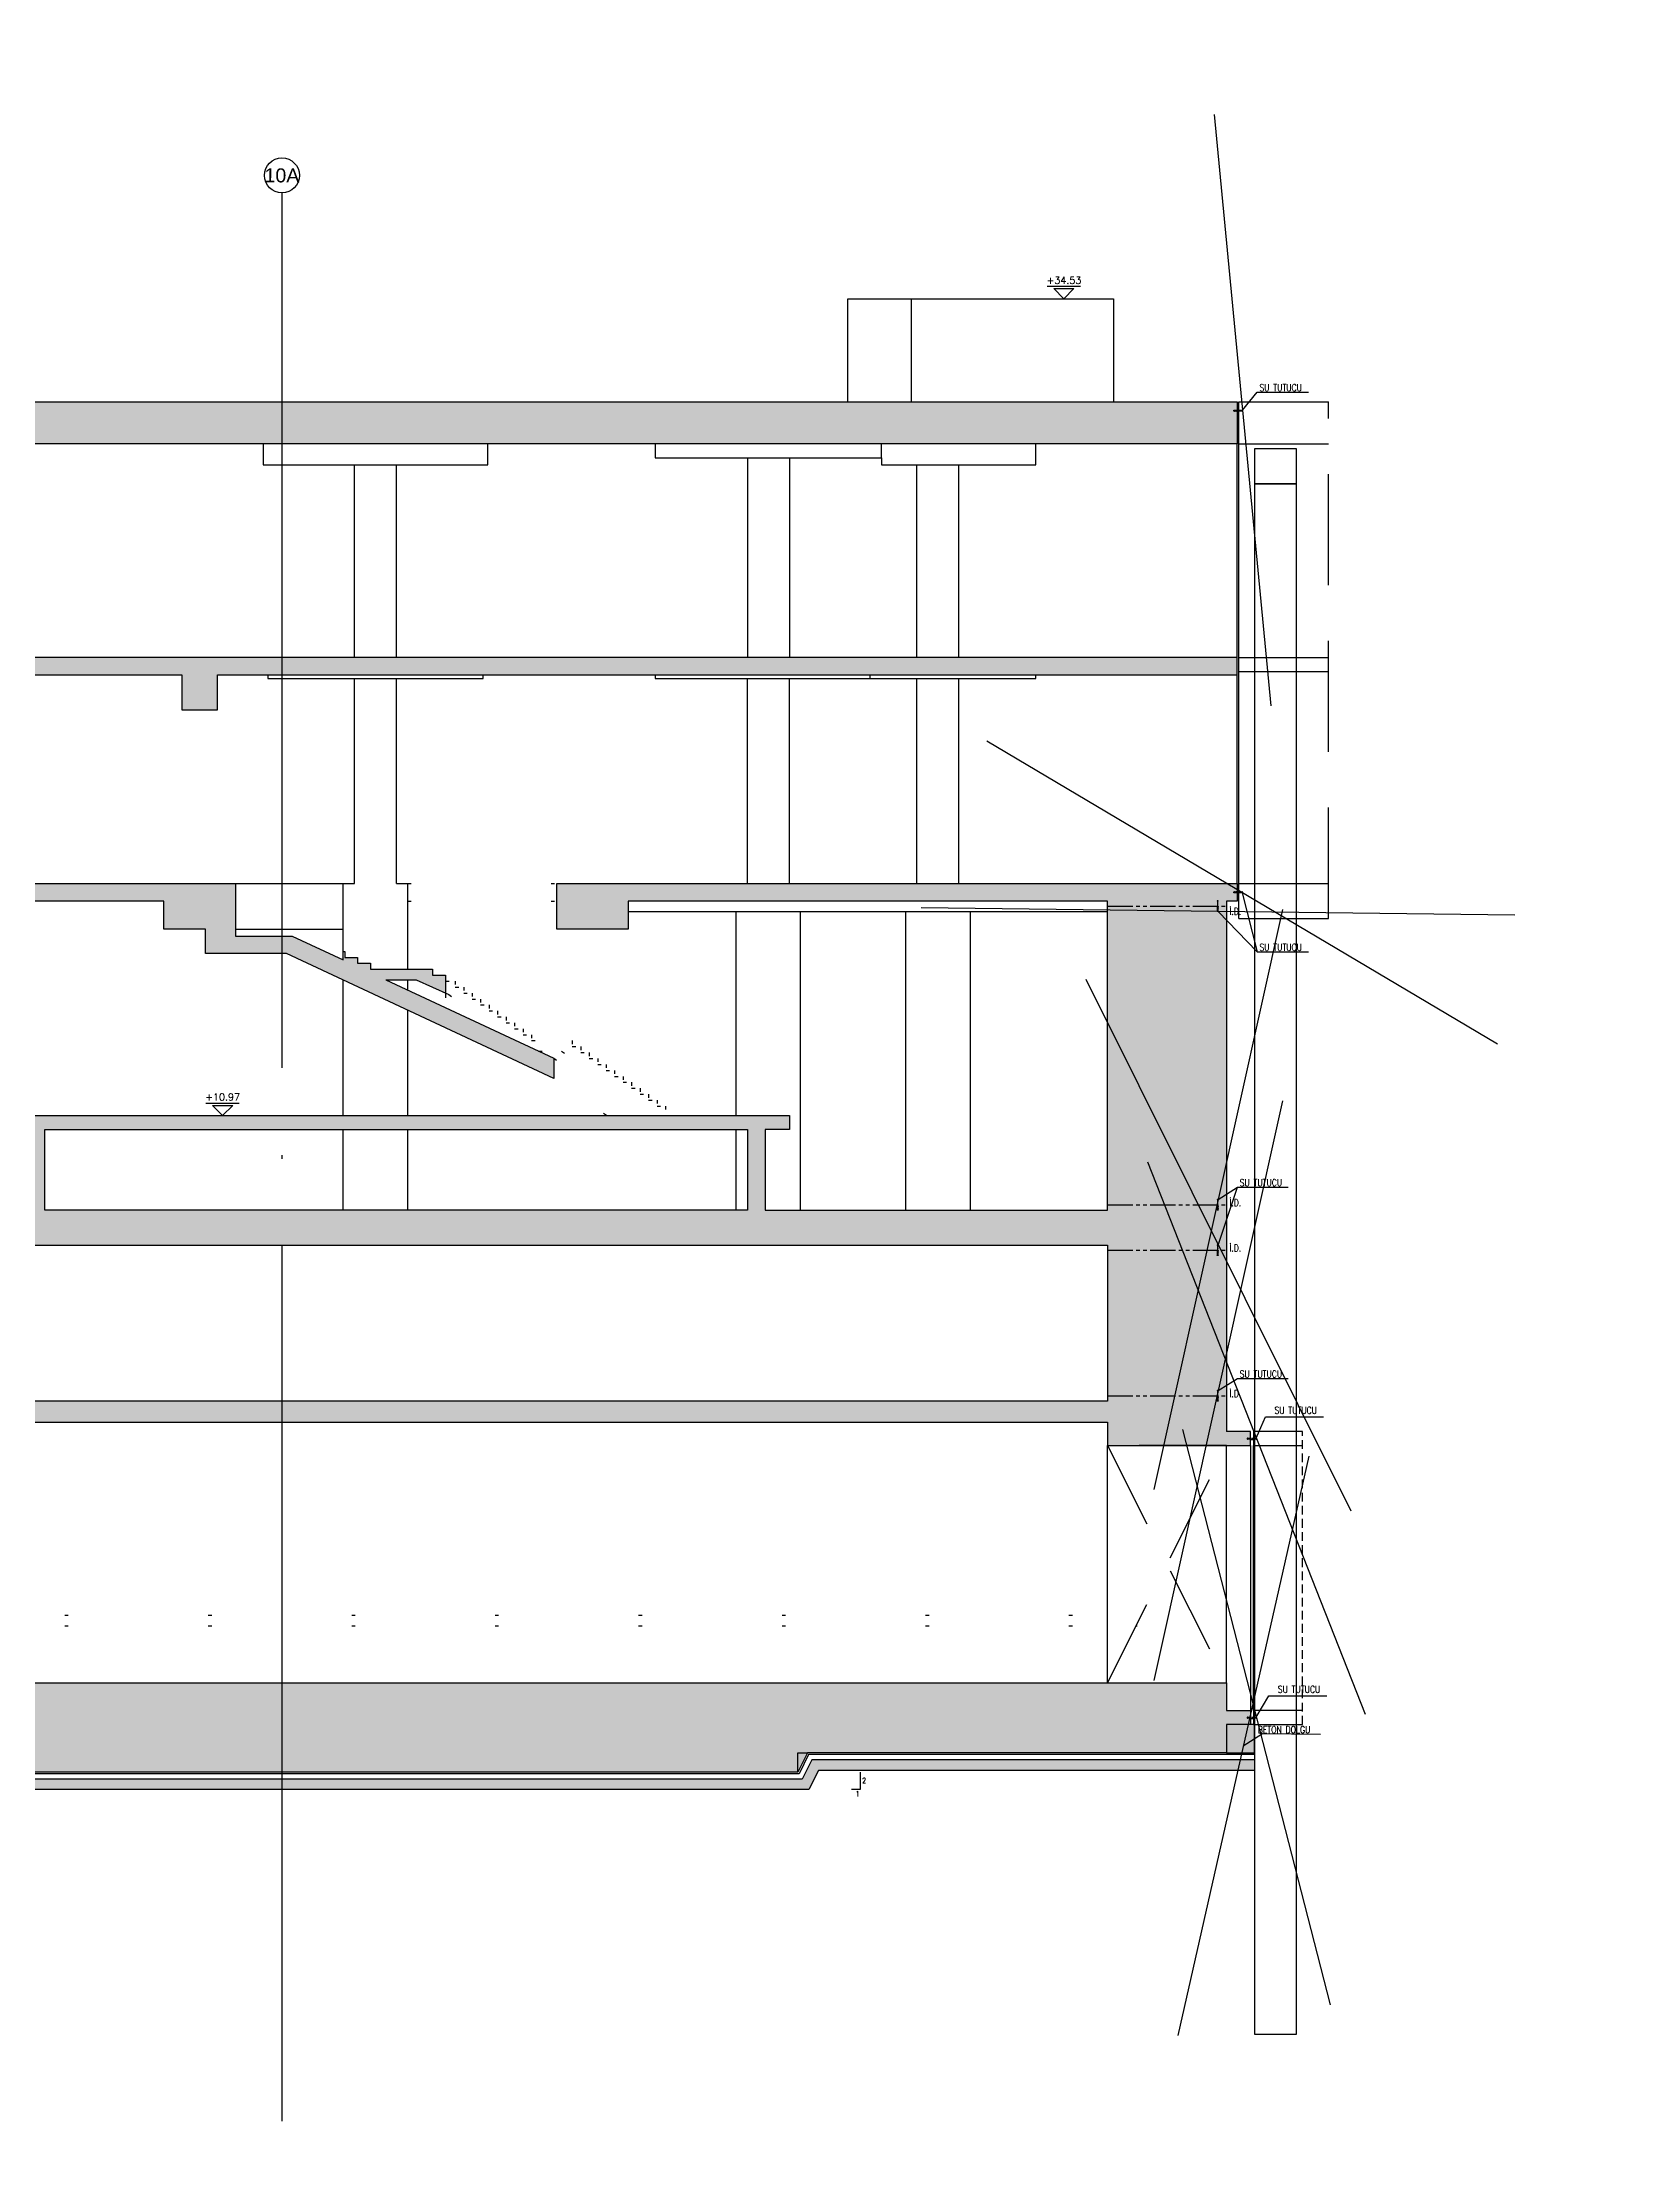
# Model space of a CAD drawing. Header units: millimetres. Extents: x 400408 to 401352, y 4543980 to 4544157.
# Drawn here: x 400890.2 to 400935.7, y 4544011.4 to 4544071.5 of the extents above; entities that cross this region are included whole.
import ezdxf
from ezdxf.enums import TextEntityAlignment as Align

# ---------------------------------------------------------------- set-up
doc = ezdxf.new("R2010")
doc.units = ezdxf.units.MM
for name, pattern in [('ACAD_ISO05W100', [33, 24, -3, 0, -3, 0, -3]), ('AKS', [3, 2.5, -0.25, 0, -0.25]), ('CIZGI', [0.4, 0.25, -0.15]), ('CONTINU', [0]), ('Dot', [4, 0, -4]), ('HIDDEN', [0.375, 0.25, -0.125]), ('HIDDEN2', [4.7625, 3.175, -1.5875]), ('UUC-ST-KAL-I05-101-U-000$0$ACAD_ISO05W100', [33, 24, -3, 0, -3, 0, -3])]:
    doc.linetypes.add(name, pattern=pattern)
for name, color, linetype in [('aks prota', 2, 'AKS'), ('caks prota', 4, 'Continuous'), ('görünüş prota', 4, 'Continuous'), ('inşaat derzi prota', 11, 'Continuous'), ('kesik prota', 2, 'CIZGI'), ('kesit prota', 1, 'Continuous'), ('kesit tarama prota', 252, 'Continuous'), ('kolon tarama prota', 252, 'Continuous'), ('kot prota', 4, 'Continuous'), ('not yazısı prota', 6, 'Continuous'), ('not çizgisi prota', 4, 'Continuous'), ('PRT-CST-rc_level', 6, 'Continuous'), ('PRT-CST-rc_levermark', 4, 'Continuous'), ('st_s_not yazısı', 6, 'Continuous'), ('st_s_su tutucu', 2, 'Continuous'), ('st_s_ölçü', 4, 'Continuous'), ('t35 prota', 3, 'Continuous'), ('taks prota', 7, 'Continuous'), ('UUC-ST-KAL-I05-101-U-000$0$st_s_su tutucu', 2, 'Continuous')]:
    doc.layers.add(name, color=color, linetype=linetype)
doc.layers.add('PRT-KD-kazik', color=172, linetype='Continuous', lineweight=25)
doc.styles.add('NOT', font='romanstw.shx')
doc.styles.add('OLCU', font='romanstw.shx')
doc.styles.add('TAKS', font='Arial Unicode.ttf')
doc.styles.add('TSIMPLEX', font='romanstw.shx')
doc.dimstyles.new('1-50', dxfattribs={"dimtxt": 10, "dimasz": 4, "dimexe": 4, "dimexo": 8, "dimgap": 4, "dimtad": 1, "dimdec": 1, "dimrnd": 0.05, "dimzin": 9, "dimdsep": 46, "dimtxsty": 'OLCU', "dimblk1": 'OBLIQUE', "dimblk2": 'OBLIQUE', "dimsah": 1, "dimcen": 2, "dimdle": 4, "dimclrd": 4, "dimclre": 4, "dimclrt": 3, "dimadec": 1, "dimazin": 0, "dimtfac": 1, "dimtdec": 1, "dimtix": 1, "dimtmove": 2, "dimatfit": 3, "dimldrblk": 'OBLIQUE', "dimfxl": 1, "dimtvp": 1, "dimtolj": 1, "dimtzin": 1, "dimarcsym": 0})

# ---------------------------------------------------------------- blocks, each defined once
blk = doc.blocks.new('_Oblique')
at = {"layer": 'st_s_ölçü', "lineweight": -2}
blk.add_line((-0.5, -0.5), (0.5, 0.5), dxfattribs=at)
blk = doc.blocks.new('KOTK5')
at = {"layer": 'PRT-CST-rc_levermark'}
blk.add_line((217, 160), (-213, 160), dxfattribs=at)
blk.add_lwpolyline([(130, 130), (-130, 130), (0, 0)], close=True, dxfattribs=at)
at = {"layer": 'PRT-CST-rc_level', "style": 'OLCU'}
blk.add_attdef('000.00', text='', height=90, dxfattribs=at).set_placement((0, 193), align=Align.CENTER)
blk = doc.blocks.new('D')
at = {"layer": 'st_s_su tutucu', "linetype": 'CONTINU', "ltscale": 0.2}
for p, q in [((-39988, 52508), (-39993, 52508)), ((-39993, 52508), (-39993, 52507)), ((-39993, 52507), (-39991, 52506)), ((-39993, 52449), (-39991, 52450)), ((-39993, 52448), (-39993, 52449)), ((-39988, 52448), (-39993, 52448)), ((-39991, 52499), (-39992, 52499)), ((-39992, 52499), (-39992, 52498)), ((-39992, 52498), (-39991, 52498)), ((-39991, 52489), (-39992, 52489)), ((-39992, 52489), (-39992, 52488)), ((-39992, 52488), (-39991, 52488)), ((-39991, 52479), (-39992, 52479)), ((-39992, 52479), (-39992, 52478)), ((-39992, 52478), (-39991, 52478)), ((-39992, 52468), (-39992, 52469)), ((-39992, 52469), (-39991, 52469)), ((-39991, 52468), (-39992, 52468)), ((-39992, 52458), (-39992, 52459)), ((-39992, 52459), (-39991, 52459)), ((-39991, 52458), (-39992, 52458)), ((-39991, 52506), (-39991, 52499)), ((-39991, 52498), (-39991, 52489)), ((-39991, 52488), (-39991, 52479)), ((-39991, 52469), (-39991, 52478)), ((-39991, 52459), (-39991, 52468)), ((-39991, 52450), (-39991, 52458)), ((-39990, 52506), (-39988, 52507)), ((-39990, 52499), (-39990, 52506)), ((-39989, 52499), (-39990, 52499)), ((-39990, 52489), (-39990, 52498)), ((-39990, 52498), (-39989, 52498)), ((-39989, 52489), (-39990, 52489)), ((-39990, 52479), (-39990, 52488)), ((-39990, 52488), (-39989, 52488)), ((-39989, 52479), (-39990, 52479)), ((-39990, 52478), (-39989, 52478)), ((-39990, 52478), (-39990, 52469)), ((-39990, 52469), (-39989, 52469)), ((-39989, 52468), (-39990, 52468)), ((-39990, 52468), (-39990, 52459)), ((-39990, 52459), (-39989, 52459)), ((-39989, 52458), (-39990, 52458)), ((-39990, 52458), (-39990, 52450)), ((-39990, 52450), (-39988, 52449)), ((-39989, 52498), (-39989, 52499)), ((-39989, 52488), (-39989, 52489)), ((-39989, 52478), (-39989, 52479)), ((-39989, 52469), (-39989, 52468)), ((-39989, 52459), (-39989, 52458)), ((-39988, 52507), (-39988, 52508)), ((-39988, 52449), (-39988, 52448))]:
    blk.add_line(p, q, dxfattribs=at)

msp = doc.modelspace()

# ---------------------------------------------------------------- hatches: boundary and pattern name
at = {"layer": 'kesit tarama prota'}
h = msp.add_hatch(color=256, dxfattribs=at)
h.dxf.hatch_style = 1
h.paths.add_polyline_path([(400924.324, 4544061.208), (400844.548, 4544061.208), (400844.548, 4544063.148), (400839.945, 4544063.148), (400839.945, 4544061.208), (400819.121, 4544061.208), (400819.121, 4544030.458), (400818.721, 4544030.458), (400818.721, 4544030.058), (400821.121, 4544030.058), (400821.121, 4544032.058), (400829.221, 4544032.058), (400829.221, 4544030.758), (400836.758, 4544030.758), (400836.758, 4544032.058), (400920.622, 4544032.058), (400920.622, 4544031.388), (400924.705, 4544031.388), (400924.705, 4544031.788), (400924.024, 4544031.788), (400924.024, 4544046.948), (400924.324, 4544046.948), (400924.324, 4544047.448), (400904.885, 4544047.448), (400904.885, 4544046.148), (400906.926, 4544046.148), (400906.926, 4544046.948), (400920.622, 4544046.948), (400920.622, 4544038.118), (400910.839, 4544038.118), (400910.839, 4544040.418), (400911.53, 4544040.418), (400911.53, 4544040.818), (400889.062, 4544040.818), (400889.062, 4544040.418), (400889.743, 4544040.418), (400889.743, 4544038.118), (400847.869, 4544038.118), (400860.565, 4544045.448), (400863.934, 4544045.448), (400863.934, 4544046.948), (400869.129, 4544046.948), (400869.129, 4544045.448), (400875.429, 4544045.448), (400875.429, 4544046.948), (400893.655, 4544046.948), (400893.655, 4544046.148), (400894.847, 4544046.148), (400894.847, 4544045.448), (400897.154, 4544045.448), (400904.797, 4544041.878), (400904.797, 4544042.455), (400899.996, 4544044.698), (400900.866, 4544044.698), (400901.706, 4544044.313), (400901.706, 4544044.658), (400901.706, 4544044.828), (400901.335, 4544044.828), (400901.335, 4544044.998), (400899.562, 4544044.998), (400899.562, 4544045.168), (400899.192, 4544045.168), (400899.192, 4544045.338), (400898.781, 4544045.338), (400898.781, 4544045.266), (400897.32, 4544045.948), (400895.698, 4544045.948), (400895.698, 4544047.448), (400876.117, 4544047.448), (400883.842, 4544051.908), (400887.864, 4544051.908), (400887.864, 4544053.408), (400894.166, 4544053.408), (400894.166, 4544052.408), (400895.187, 4544052.408), (400895.187, 4544053.408), (400924.324, 4544053.408), (400924.324, 4544053.908), (400885.04, 4544053.908), (400885.04, 4544053.758), (400884.75, 4544053.758), (400884.75, 4544053.588), (400884.46, 4544053.588), (400884.46, 4544053.418), (400884.17, 4544053.418), (400884.17, 4544053.248), (400883.88, 4544053.248), (400883.88, 4544053.078), (400883.59, 4544053.078), (400883.59, 4544052.908), (400883.3, 4544052.908), (400883.3, 4544052.738), (400883.01, 4544052.738), (400883.01, 4544052.568), (400882.72, 4544052.568), (400882.72, 4544052.398), (400882.43, 4544052.398), (400882.43, 4544052.228), (400882.14, 4544052.228), (400882.14, 4544052.058), (400881.85, 4544052.058), (400881.85, 4544051.888), (400881.56, 4544051.888), (400881.56, 4544051.718), (400880.37, 4544051.718), (400880.37, 4544051.548), (400880.08, 4544051.548), (400880.08, 4544051.378), (400879.79, 4544051.378), (400879.79, 4544051.208), (400879.5, 4544051.208), (400879.5, 4544051.038), (400879.21, 4544051.038), (400879.21, 4544050.868), (400878.92, 4544050.868), (400878.92, 4544050.698), (400878.63, 4544050.698), (400878.63, 4544050.528), (400878.34, 4544050.528), (400878.34, 4544050.358), (400878.05, 4544050.358), (400878.05, 4544050.188), (400877.76, 4544050.188), (400877.76, 4544050.018), (400877.47, 4544050.018), (400877.47, 4544049.848), (400877.18, 4544049.848), (400877.18, 4544049.678), (400876.89, 4544049.678), (400876.89, 4544049.508), (400875.7, 4544049.508), (400875.7, 4544049.338), (400875.41, 4544049.338), (400875.41, 4544049.168), (400875.12, 4544049.168), (400875.12, 4544048.998), (400874.83, 4544048.998), (400874.83, 4544048.828), (400874.54, 4544048.828), (400874.54, 4544048.658), (400874.25, 4544048.658), (400874.25, 4544048.488), (400873.96, 4544048.488), (400873.96, 4544048.318), (400873.67, 4544048.318), (400873.67, 4544048.148), (400873.38, 4544048.148), (400873.38, 4544047.978), (400873.09, 4544047.978), (400873.09, 4544047.808), (400872.8, 4544047.808), (400872.8, 4544047.638), (400872.51, 4544047.638), (400872.51, 4544047.448), (400870.754, 4544047.448), (400870.754, 4544047.248), (400872.52, 4544047.248), (400872.52, 4544045.948), (400869.629, 4544045.948), (400869.629, 4544047.248), (400869.954, 4544047.248), (400869.954, 4544047.448), (400862.642, 4544047.448), (400862.642, 4544047.298), (400862.352, 4544047.298), (400862.352, 4544047.128), (400862.062, 4544047.128), (400862.062, 4544046.958), (400861.772, 4544046.958), (400861.772, 4544046.788), (400861.482, 4544046.788), (400861.482, 4544046.618), (400861.192, 4544046.618), (400861.192, 4544046.448), (400860.902, 4544046.448), (400860.902, 4544046.278), (400860.612, 4544046.278), (400860.612, 4544046.108), (400860.322, 4544046.108), (400860.322, 4544045.938), (400860.032, 4544045.938), (400860.032, 4544045.768), (400859.742, 4544045.768), (400859.742, 4544045.598), (400859.452, 4544045.598), (400859.452, 4544045.428), (400859.162, 4544045.428), (400859.162, 4544045.258), (400858.872, 4544045.258), (400858.872, 4544045.088), (400857.672, 4544045.088), (400857.672, 4544044.918), (400857.382, 4544044.918), (400857.382, 4544044.748), (400857.092, 4544044.748), (400857.092, 4544044.578), (400856.802, 4544044.578), (400856.802, 4544044.408), (400856.512, 4544044.408), (400856.512, 4544044.238), (400856.222, 4544044.238), (400856.222, 4544044.068), (400855.932, 4544044.068), (400855.932, 4544043.898), (400855.642, 4544043.898), (400855.642, 4544043.728), (400855.352, 4544043.728), (400855.352, 4544043.558), (400855.062, 4544043.558), (400855.062, 4544043.388), (400854.772, 4544043.388), (400854.772, 4544043.218), (400854.482, 4544043.218), (400854.482, 4544043.048), (400854.192, 4544043.048), (400854.192, 4544042.878), (400853.902, 4544042.878), (400853.902, 4544042.708), (400852.702, 4544042.708), (400852.702, 4544042.538), (400852.412, 4544042.538), (400852.412, 4544042.368), (400852.122, 4544042.368), (400852.122, 4544042.198), (400851.832, 4544042.198), (400851.832, 4544042.028), (400851.542, 4544042.028), (400851.542, 4544041.858), (400851.252, 4544041.858), (400851.252, 4544041.688), (400850.962, 4544041.688), (400850.962, 4544041.518), (400850.672, 4544041.518), (400850.672, 4544041.348), (400850.382, 4544041.348), (400850.382, 4544041.178), (400850.092, 4544041.178), (400850.092, 4544041.008), (400849.802, 4544041.008), (400849.802, 4544040.838), (400849.512, 4544040.838), (400849.512, 4544040.668), (400849.222, 4544040.668), (400849.222, 4544040.498), (400848.932, 4544040.498), (400848.932, 4544040.328), (400847.732, 4544040.328), (400847.732, 4544040.158), (400847.442, 4544040.158), (400847.442, 4544039.988), (400847.152, 4544039.988), (400847.152, 4544039.818), (400846.862, 4544039.818), (400846.862, 4544039.648), (400846.572, 4544039.648), (400846.572, 4544039.478), (400846.282, 4544039.478), (400846.282, 4544039.308), (400845.992, 4544039.308), (400845.992, 4544039.138), (400845.702, 4544039.138), (400845.702, 4544038.968), (400845.412, 4544038.968), (400845.412, 4544038.798), (400845.122, 4544038.798), (400845.122, 4544038.628), (400844.832, 4544038.628), (400844.832, 4544038.458), (400844.542, 4544038.458), (400844.542, 4544038.288), (400844.252, 4544038.288), (400844.252, 4544038.118), (400843.962, 4544038.118), (400843.962, 4544037.948), (400843.672, 4544037.948), (400843.672, 4544037.778), (400842.472, 4544037.778), (400842.472, 4544037.608), (400842.182, 4544037.608), (400842.182, 4544037.438), (400841.892, 4544037.438), (400841.892, 4544037.268), (400841.602, 4544037.268), (400841.602, 4544037.098), (400841.312, 4544037.098), (400841.312, 4544036.928), (400841.022, 4544036.928), (400841.022, 4544036.758), (400840.732, 4544036.758), (400840.732, 4544036.588), (400840.442, 4544036.588), (400840.442, 4544036.418), (400840.152, 4544036.418), (400840.152, 4544036.248), (400839.862, 4544036.248), (400839.862, 4544036.078), (400839.572, 4544036.078), (400839.572, 4544035.908), (400839.282, 4544035.908), (400839.282, 4544035.738), (400838.992, 4544035.738), (400838.992, 4544035.568), (400838.702, 4544035.568), (400838.702, 4544035.398), (400838.412, 4544035.398), (400838.412, 4544035.228), (400837.212, 4544035.228), (400837.212, 4544035.058), (400836.922, 4544035.058), (400836.922, 4544034.888), (400836.632, 4544034.888), (400836.632, 4544034.718), (400836.342, 4544034.718), (400836.342, 4544034.548), (400836.052, 4544034.548), (400836.052, 4544034.378), (400835.762, 4544034.378), (400835.762, 4544034.208), (400835.472, 4544034.208), (400835.472, 4544034.038), (400835.182, 4544034.038), (400835.182, 4544033.868), (400834.892, 4544033.868), (400834.892, 4544033.698), (400834.602, 4544033.698), (400834.602, 4544033.528), (400834.312, 4544033.528), (400834.312, 4544033.358), (400834.022, 4544033.358), (400834.022, 4544033.188), (400833.732, 4544033.188), (400833.732, 4544033.018), (400833.442, 4544033.018), (400833.442, 4544032.848), (400833.152, 4544032.848), (400833.152, 4544032.358), (400832.852, 4544032.358), (400832.852, 4544032.658), (400830.921, 4544032.658), (400830.921, 4544032.458), (400832.652, 4544032.458), (400832.652, 4544032.158), (400833.152, 4544032.158), (400833.152, 4544031.158), (400829.821, 4544031.158), (400829.821, 4544032.458), (400830.121, 4544032.458), (400830.121, 4544032.658), (400821.121, 4544032.658), (400821.121, 4544037.518), (400832.771, 4544037.518), (400832.771, 4544037.118), (400833.971, 4544037.118), (400833.971, 4544038.118), (400820.621, 4544038.118), (400820.621, 4544046.948), (400828.171, 4544046.948), (400828.171, 4544045.448), (400832.905, 4544045.448), (400835.503, 4544046.948), (400849.271, 4544046.948), (400849.271, 4544046.248), (400849.871, 4544046.248), (400849.871, 4544047.448), (400836.369, 4544047.448), (400844.094, 4544051.908), (400848.056, 4544051.908), (400848.056, 4544053.408), (400875.871, 4544053.408), (400875.871, 4544053.908), (400845.252, 4544053.908), (400845.252, 4544053.758), (400844.962, 4544053.758), (400844.962, 4544053.588), (400844.672, 4544053.588), (400844.672, 4544053.418), (400844.382, 4544053.418), (400844.382, 4544053.248), (400844.092, 4544053.248), (400844.092, 4544053.078), (400843.802, 4544053.078), (400843.802, 4544052.908), (400843.512, 4544052.908), (400843.512, 4544052.738), (400843.222, 4544052.738), (400843.222, 4544052.568), (400842.932, 4544052.568), (400842.932, 4544052.398), (400842.642, 4544052.398), (400842.642, 4544052.228), (400842.352, 4544052.228), (400842.352, 4544052.058), (400842.062, 4544052.058), (400842.062, 4544051.888), (400841.772, 4544051.888), (400841.772, 4544051.718), (400840.572, 4544051.718), (400840.572, 4544051.548), (400840.282, 4544051.548), (400840.282, 4544051.378), (400839.992, 4544051.378), (400839.992, 4544051.208), (400839.702, 4544051.208), (400839.702, 4544051.038), (400839.412, 4544051.038), (400839.412, 4544050.868), (400839.122, 4544050.868), (400839.122, 4544050.698), (400838.832, 4544050.698), (400838.832, 4544050.528), (400838.542, 4544050.528), (400838.542, 4544050.358), (400838.252, 4544050.358), (400838.252, 4544050.188), (400837.962, 4544050.188), (400837.962, 4544050.018), (400837.672, 4544050.018), (400837.672, 4544049.848), (400837.382, 4544049.848), (400837.382, 4544049.678), (400837.092, 4544049.678), (400837.092, 4544049.508), (400835.892, 4544049.508), (400835.892, 4544049.338), (400835.602, 4544049.338), (400835.602, 4544049.168), (400835.312, 4544049.168), (400835.312, 4544048.998), (400835.022, 4544048.998), (400835.022, 4544048.828), (400834.732, 4544048.828), (400834.732, 4544048.658), (400834.442, 4544048.658), (400834.442, 4544048.488), (400834.152, 4544048.488), (400834.152, 4544048.318), (400833.862, 4544048.318), (400833.862, 4544048.148), (400833.572, 4544048.148), (400833.572, 4544047.978), (400833.282, 4544047.978), (400833.282, 4544047.808), (400832.992, 4544047.808), (400832.992, 4544047.638), (400832.702, 4544047.638), (400832.702, 4544047.448), (400830.921, 4544047.448), (400830.921, 4544047.248), (400832.712, 4544047.248), (400832.712, 4544045.948), (400828.671, 4544045.948), (400828.671, 4544046.948), (400829.821, 4544046.948), (400829.821, 4544047.248), (400830.121, 4544047.248), (400830.121, 4544047.448), (400820.621, 4544047.448), (400820.621, 4544053.408), (400832.771, 4544053.408), (400832.771, 4544052.908), (400833.371, 4544052.908), (400833.371, 4544053.908), (400820.621, 4544053.908), (400820.621, 4544060.008), (400840.445, 4544060.008), (400840.445, 4544062.648), (400844.048, 4544062.648), (400844.048, 4544060.008), (400924.324, 4544060.008)])
h.paths.add_polyline_path([(400847.556, 4544053.708), (400847.556, 4544052.408), (400843.345, 4544052.408), (400845.562, 4544053.708)], flags=16)
h.paths.add_polyline_path([(400841.782, 4544051.518), (400841.782, 4544051.151), (400837.402, 4544048.622), (400837.402, 4544049.458), (400840.916, 4544051.518)], flags=16)
h.paths.add_polyline_path([(400860.735, 4544045.948), (400862.952, 4544047.248), (400863.434, 4544047.248), (400863.434, 4544045.948)], flags=16)
h.paths.add_polyline_path([(400853.046, 4544042.508), (400853.902, 4544042.508), (400853.902, 4544042.178), (400849.232, 4544039.482), (400849.232, 4544040.272)], flags=16)
h.paths.add_polyline_path([(400837.102, 4544049.308), (400837.102, 4544048.449), (400833.012, 4544046.087), (400833.012, 4544047.418), (400836.236, 4544049.308)], flags=16)
h.paths.add_polyline_path([(400848.932, 4544040.128), (400848.932, 4544039.309), (400846.869, 4544038.118), (400845.215, 4544038.118), (400845.215, 4544038.45), (400848.076, 4544040.128)], flags=16)
h.paths.add_polyline_path([(400874.857, 4544037.518), (400874.857, 4544037.118), (400920.622, 4544037.118), (400920.622, 4544032.658), (400836.758, 4544032.658), (400845.175, 4544037.518), (400847.871, 4544037.518), (400847.871, 4544037.118), (400848.471, 4544037.118), (400848.471, 4544037.518)], flags=16)
h.paths.add_polyline_path([(400843.682, 4544037.578), (400843.682, 4544037.233), (400838.712, 4544034.364), (400838.712, 4544035.172), (400842.816, 4544037.578)], flags=16)
h.paths.add_polyline_path([(400872.82, 4544047.418), (400876.045, 4544049.308), (400876.89, 4544049.308), (400876.89, 4544048.472), (400874.929, 4544047.34), (400874.929, 4544045.948), (400872.82, 4544045.948)], flags=16)
h.paths.add_polyline_path([(400877.19, 4544049.452), (400880.715, 4544051.518), (400881.56, 4544051.518), (400881.56, 4544051.168), (400877.19, 4544048.645)], flags=16)
h.paths.add_polyline_path([(400838.412, 4544035.028), (400838.412, 4544034.191), (400835.958, 4544032.774), (400835.958, 4544031.158), (400833.452, 4544031.158), (400833.452, 4544032.622), (400837.556, 4544035.028)], flags=16)
h.paths.add_polyline_path([(400883.708, 4544052.745), (400885.35, 4544053.708), (400887.364, 4544053.708), (400887.364, 4544052.408), (400883.708, 4544052.408)], flags=16)
h.paths.add_polyline_path([(400890.253, 4544040.418), (400910.33, 4544040.418), (400910.33, 4544038.118), (400890.253, 4544038.118)], flags=16)
h = msp.add_hatch(color=256, dxfattribs=at)
h.dxf.hatch_style = 1
h.paths.add_polyline_path([(400924.705, 4544023.816), (400924.024, 4544023.816), (400924.024, 4544024.608), (400820.757, 4544024.608), (400820.621, 4544024.608), (400820.621, 4544024.608), (400819.121, 4544024.608), (400819.121, 4544023.608), (400818.721, 4544023.608), (400818.721, 4544023.208), (400819.121, 4544023.208), (400819.121, 4544022.608), (400888.532, 4544022.608), (400888.807, 4544022.058), (400911.775, 4544022.058), (400912.05, 4544022.608), (400924.024, 4544022.608), (400924.024, 4544023.416), (400924.705, 4544023.416)])
h = msp.add_hatch(color=256, dxfattribs=at)
h.dxf.hatch_style = 1
h.paths.add_polyline_path([(400924.824, 4544023.416), (400924.024, 4544023.416), (400924.024, 4544022.608), (400924.824, 4544022.608)])
h = msp.add_hatch(dxfattribs=at)
h.set_pattern_fill('AR-CONC', color=253, scale=0.001)
h.set_pattern_definition([(50, (400992.4488, 4543716.41628), (0.18218467, -0.015939086), [0.01905, -0.20955]), (355, (400992.4488, 4543716.41628), (-0.03524342, 0.19105685), [0.01524, -0.16764058]), (100.451445, (400992.46398, 4543716.41495), (0.14694125, 0.17511775), [0.01619001, -0.17809024]), (46.1842, (400992.4488, 4543716.46708), (0.27107904, -0.04204233), [0.028575, -0.314325]), (96.63556, (400992.4714, 4543716.46357), (0.23740413, 0.24742612), [0.02428502, -0.2671356]), (351.18415, (400992.4488, 4543716.46708), (0.23740413, 0.24742612), [0.02285997, -0.25145973]), (21, (400992.4742, 4543716.45438), (0.15161439, -0.1022652), [0.01905, -0.20955]), (326, (400992.4742, 4543716.45438), (0.06180203, 0.18418797), [0.01524, -0.16764]), (71.451445, (400992.48683, 4543716.44585), (0.21341642, 0.08192277), [0.01619001, -0.17808994]), (37.5, (400992.4488, 4543716.416276), (0.003088603, 0.084555039), [0, -0.165608, 0, -0.17018, 0, -0.168275]), (7.5, (400992.4488, 4543716.41628), (0.066819663, 0.100180575), [0, -0.097028, 0, -0.161798, 0, -0.064135]), (327.5, (400992.39216, 4543716.416276), (0.135590595, -0.005728744), [0, -0.0635, 0, -0.19812, 0, -0.26289]), (317.5, (400992.36676, 4543716.41628), (0.14812918, 0.02542649), [0, -0.08255, 0, -0.131572, 0, -0.18669])])
h.paths.add_polyline_path([(400912.084, 4544021.558), (400912.359, 4544022.108), (400924.824, 4544022.108), (400924.824, 4544022.408), (400912.173, 4544022.408), (400911.898, 4544021.858), (400888.684, 4544021.858), (400888.409, 4544022.408), (400818.321, 4544022.408), (400818.321, 4544022.108), (400888.223, 4544022.108), (400888.498, 4544021.558)])

# ---------------------------------------------------------------- linework, layer by layer
at = {"layer": 'aks prota', "ltscale": 10}
msp.add_line((400897.028, 4544067.182), (400897.028, 4544011.376), dxfattribs=at)
at = {"layer": 'caks prota', "ltscale": 0.05}
msp.add_circle((400897.028, 4544067.682), 0.5, dxfattribs=at)
at = {"layer": 'görünüş prota', "color": 4}
for p, q in [((400915.021, 4544061.208), (400915.021, 4544064.158)), ((400924.325, 4544053.908), (400924.325, 4544060.008)), ((400899.104, 4544053.908), (400899.104, 4544059.408)), ((400900.304, 4544053.908), (400900.304, 4544059.408)), ((400910.33, 4544059.608), (400910.33, 4544053.908)), ((400911.53, 4544059.608), (400911.53, 4544053.908)), ((400915.176, 4544053.908), (400915.176, 4544059.408)), ((400916.376, 4544053.908), (400916.376, 4544059.408)), ((400899.104, 4544047.448), (400899.104, 4544053.308)), ((400900.304, 4544047.448), (400900.304, 4544053.308)), ((400910.33, 4544047.448), (400910.33, 4544053.308)), ((400911.53, 4544047.448), (400911.53, 4544053.308)), ((400915.176, 4544047.448), (400915.176, 4544053.308)), ((400916.376, 4544047.448), (400916.376, 4544053.308)), ((400924.324, 4544047.448), (400924.324, 4544053.408)), ((400898.781, 4544045.266), (400898.781, 4544047.448)), ((400900.622, 4544044.998), (400900.622, 4544047.448)), ((400910.006, 4544040.818), (400910.006, 4544046.648)), ((400911.852, 4544038.118), (400911.852, 4544046.648)), ((400914.852, 4544046.648), (400914.852, 4544038.118)), ((400916.696, 4544046.648), (400916.696, 4544038.118)), ((400898.781, 4544040.818), (400898.781, 4544044.688)), ((400900.622, 4544044.406), (400900.622, 4544044.698)), ((400900.622, 4544040.818), (400900.622, 4544043.828)), ((400898.781, 4544038.118), (400898.781, 4544040.418)), ((400900.622, 4544038.118), (400900.622, 4544040.418)), ((400910.006, 4544038.118), (400910.006, 4544040.418))]:
    msp.add_line(p, q, dxfattribs=at)
at = {"layer": 'görünüş prota', "color": 4, "linetype": 'Dot'}
for p, q in [((400821.121, 4544026.538), (400920.622, 4544026.538)), ((400821.121, 4544026.238), (400920.622, 4544026.238))]:
    msp.add_line(p, q, dxfattribs=at)
at = {"layer": 'görünüş prota', "color": 4}
for points in [[(400913.202, 4544061.208), (400913.202, 4544064.158), (400920.795, 4544064.158), (400920.795, 4544061.208)], [(400896.492, 4544060.008), (400896.492, 4544059.408), (400902.917, 4544059.408), (400902.917, 4544060.008)], [(400907.695, 4544060.008), (400907.695, 4544059.608), (400914.164, 4544059.608), (400914.164, 4544060.008)], [(400914.164, 4544059.608), (400914.164, 4544059.408), (400918.569, 4544059.408), (400918.569, 4544060.008)], [(400896.629, 4544053.408), (400896.629, 4544053.308), (400902.775, 4544053.308), (400902.775, 4544053.408)], [(400907.692, 4544053.408), (400907.692, 4544053.308), (400913.838, 4544053.308), (400913.838, 4544053.408)], [(400913.838, 4544053.308), (400918.569, 4544053.308), (400918.569, 4544053.408)], [(400895.698, 4544047.448), (400899.104, 4544047.448)], [(400900.304, 4544047.448), (400900.622, 4544047.448)], [(400906.926, 4544046.648), (400920.622, 4544046.648)], [(400895.698, 4544046.148), (400898.781, 4544046.148)], [(400924.024, 4544024.608), (400924.024, 4544031.388)], [(400924.705, 4544031.388), (400924.705, 4544023.816)]]:
    msp.add_lwpolyline(points, dxfattribs=at)
at = {"layer": 'görünüş prota', "color": 4, "linetype": 'Dot'}
for points in [[(400900.622, 4544047.448), (400904.885, 4544047.448)], [(400900.622, 4544046.948), (400904.885, 4544046.948)], [(400901.706, 4544044.658), (400901.979, 4544044.658), (400901.979, 4544044.488), (400902.222, 4544044.488), (400902.222, 4544044.318), (400902.464, 4544044.318), (400902.464, 4544044.148), (400902.707, 4544044.148), (400902.707, 4544043.978), (400902.95, 4544043.978), (400902.95, 4544043.808), (400903.193, 4544043.808), (400903.193, 4544043.638), (400903.435, 4544043.638), (400903.435, 4544043.468), (400903.678, 4544043.468), (400903.678, 4544043.298), (400903.921, 4544043.298), (400903.921, 4544043.128), (400904.163, 4544043.128), (400904.163, 4544042.958), (400905.323, 4544042.958), (400905.323, 4544042.788), (400905.566, 4544042.788), (400905.566, 4544042.618), (400905.809, 4544042.618), (400905.809, 4544042.448), (400906.052, 4544042.448), (400906.052, 4544042.278), (400906.294, 4544042.278), (400906.294, 4544042.108), (400906.537, 4544042.108), (400906.537, 4544041.938), (400906.78, 4544041.938), (400906.78, 4544041.768), (400907.022, 4544041.768), (400907.022, 4544041.598), (400907.265, 4544041.598), (400907.265, 4544041.428), (400907.508, 4544041.428), (400907.508, 4544041.258), (400907.751, 4544041.258), (400907.751, 4544041.088), (400907.993, 4544041.088), (400907.993, 4544040.818)], [(400901.794, 4544044.273), (400903.571, 4544043.028)], [(400904.363, 4544042.658), (400905.017, 4544042.658), (400907.644, 4544040.818)], [(400904.797, 4544042.455), (400907.112, 4544040.818)], [(400906.303, 4544040.818), (400904.797, 4544041.878)]]:
    msp.add_lwpolyline(points, dxfattribs=at)
at = {"layer": 'görünüş prota'}
for points in [[(400924.824, 4544022.558), (400912.081, 4544022.558), (400911.806, 4544022.008), (400888.776, 4544022.008), (400888.501, 4544022.558), (400818.321, 4544022.558)], [(400924.024, 4544022.608), (400924.824, 4544022.608), (400924.824, 4544022.108)], [(400924.824, 4544022.408), (400912.173, 4544022.408), (400911.898, 4544021.858), (400888.684, 4544021.858), (400888.409, 4544022.408), (400818.321, 4544022.408)], [(400924.824, 4544022.108), (400912.359, 4544022.108), (400912.084, 4544021.558), (400888.498, 4544021.558), (400888.223, 4544022.108), (400818.321, 4544022.108)]]:
    msp.add_lwpolyline(points, dxfattribs=at)
at = {"layer": 'inşaat derzi prota', "linetype": 'ACAD_ISO05W100', "ltscale": 0.03}
for points in [[(400920.622, 4544046.798), (400924.024, 4544046.798)], [(400920.622, 4544038.268), (400924.024, 4544038.268)], [(400920.622, 4544036.968), (400924.024, 4544036.968)], [(400920.622, 4544032.808), (400924.024, 4544032.808)]]:
    msp.add_lwpolyline(points, dxfattribs=at)
at = {"layer": 'kesik prota', "ltscale": 10}
for points in [[(400920.622, 4544024.608), (400924.024, 4544031.388), (400920.622, 4544031.388), (400924.024, 4544024.608)], [(400911.775, 4544022.058), (400911.775, 4544022.608), (400912.05, 4544022.608)]]:
    msp.add_lwpolyline(points, dxfattribs=at)
at = {"layer": 'kesit prota', "color": 1}
for p, q in [((400836.758, 4544032.058), (400920.622, 4544032.058)), ((400920.622, 4544032.058), (400920.622, 4544031.388)), ((400924.705, 4544031.788), (400924.024, 4544031.788)), ((400924.705, 4544031.388), (400924.705, 4544031.788)), ((400920.622, 4544031.388), (400924.705, 4544031.388))]:
    msp.add_line(p, q, dxfattribs=at)
at = {"layer": 'kesit prota', "color": 4, "linetype": 'Dot'}
msp.add_line((400921.44, 4544026.238), (400921.472, 4544026.238), dxfattribs=at)
at = {"layer": 'kesit prota', "color": 1}
for points in [[(400819.121, 4544061.208), (400839.945, 4544061.208), (400839.945, 4544063.148), (400844.548, 4544063.148), (400844.548, 4544061.208), (400924.324, 4544061.208), (400924.324, 4544060.008), (400844.048, 4544060.008), (400844.048, 4544062.648)], [(400887.864, 4544053.408), (400894.166, 4544053.408), (400894.166, 4544052.408), (400895.187, 4544052.408), (400895.187, 4544053.408), (400924.324, 4544053.408), (400924.324, 4544053.908), (400885.04, 4544053.908)], [(400887.864, 4544053.408), (400887.864, 4544051.908), (400883.842, 4544051.908), (400876.117, 4544047.448), (400895.698, 4544047.448), (400895.698, 4544045.948), (400897.32, 4544045.948), (400898.781, 4544045.266)], [(400889.062, 4544040.818), (400911.53, 4544040.818), (400911.53, 4544040.418), (400910.839, 4544040.418), (400910.839, 4544038.118), (400920.622, 4544038.118), (400920.622, 4544046.948), (400906.926, 4544046.948), (400906.926, 4544046.148), (400904.885, 4544046.148), (400904.885, 4544047.448), (400924.324, 4544047.448), (400924.324, 4544046.948), (400924.024, 4544046.948), (400924.024, 4544031.788)], [(400899.996, 4544044.698), (400904.797, 4544042.455), (400904.797, 4544041.878), (400897.154, 4544045.448), (400894.847, 4544045.448), (400894.847, 4544046.148), (400893.655, 4544046.148), (400893.655, 4544046.948), (400875.429, 4544046.948)], [(400898.781, 4544045.508), (400898.821, 4544045.508), (400898.821, 4544045.338), (400899.192, 4544045.338), (400899.192, 4544045.168), (400899.562, 4544045.168), (400899.562, 4544044.998), (400901.335, 4544044.998), (400901.335, 4544044.828), (400901.706, 4544044.828), (400901.706, 4544044.658)], [(400899.996, 4544044.698), (400900.866, 4544044.698), (400901.794, 4544044.273)], [(400847.871, 4544037.518), (400847.871, 4544037.118), (400848.471, 4544037.118), (400848.471, 4544037.518), (400874.857, 4544037.518), (400874.857, 4544037.118), (400920.622, 4544037.118), (400920.622, 4544032.658), (400836.758, 4544032.658), (400845.175, 4544037.518), (400847.871, 4544037.518)], [(400819.121, 4544023.208), (400818.721, 4544023.208), (400818.721, 4544023.608), (400819.121, 4544023.608), (400819.121, 4544024.608), (400820.621, 4544024.608), (400820.621, 4544024.608), (400924.024, 4544024.608), (400924.024, 4544023.816), (400924.705, 4544023.816), (400924.705, 4544023.416), (400924.024, 4544023.416), (400924.024, 4544022.608), (400912.05, 4544022.608), (400911.775, 4544022.058), (400888.807, 4544022.058)], [(400924.824, 4544023.416), (400924.024, 4544023.416), (400924.024, 4544022.608), (400924.824, 4544022.608), (400924.824, 4544023.416)]]:
    msp.add_lwpolyline(points, dxfattribs=at)
at = {"layer": 'kesit prota'}
msp.add_lwpolyline([(400898.781, 4544045.266), (400898.781, 4544045.508)], dxfattribs=at)
at = {"layer": 'kesit prota', "color": 1}
msp.add_lwpolyline([(400890.253, 4544040.418), (400910.33, 4544040.418), (400910.33, 4544038.118), (400890.253, 4544038.118)], close=True, dxfattribs=at)
at = {"layer": 'kesit tarama prota'}
for points in [[(400924.374, 4544046.448), (400924.374, 4544061.208)], [(400924.374, 4544061.208), (400926.935, 4544061.208)], [(400924.374, 4544060.008), (400926.935, 4544060.008)], [(400924.374, 4544053.908), (400926.935, 4544053.908)], [(400924.374, 4544053.508), (400926.935, 4544053.508)], [(400924.374, 4544047.448), (400926.935, 4544047.448)], [(400924.374, 4544046.448), (400926.935, 4544046.448)], [(400901.706, 4544044.658), (400901.706, 4544044.177)]]:
    msp.add_lwpolyline(points, dxfattribs=at)
at = {"layer": 'kesit tarama prota', "linetype": 'HIDDEN2'}
msp.add_lwpolyline([(400926.935, 4544046.448), (400926.935, 4544061.208)], dxfattribs=at)
at = {"layer": 'kolon tarama prota'}
for points in [[(400926.199, 4544031.788), (400924.79, 4544031.788), (400924.79, 4544031.388), (400926.199, 4544031.388)], [(400924.79, 4544023.816), (400924.79, 4544031.388)], [(400926.199, 4544023.816), (400924.79, 4544023.816), (400924.79, 4544023.416), (400926.199, 4544023.416)]]:
    msp.add_lwpolyline(points, dxfattribs=at)
at = {"layer": 'kolon tarama prota', "linetype": 'HIDDEN'}
msp.add_lwpolyline([(400926.199, 4544023.416), (400926.199, 4544031.788)], dxfattribs=at)
at = {"layer": 'PRT-KD-kazik', "color": 3}
for points in [[(400926.024, 4544059.868), (400924.824, 4544059.868), (400924.824, 4544058.868), (400926.024, 4544058.868)], [(400926.024, 4544058.868), (400924.824, 4544058.868), (400924.824, 4544014.568), (400926.024, 4544014.568)]]:
    msp.add_lwpolyline(points, close=True, dxfattribs=at)
at = {"layer": 'st_s_ölçü', "ltscale": 0.1}
msp.add_lwpolyline([(400913.554, 4544022.058), (400913.554, 4544021.558), (400913.304, 4544021.558)], dxfattribs=at)
at = {"layer": 't35 prota', "color": 4}
msp.add_line((400920.622, 4544024.608), (400920.622, 4544031.388), dxfattribs=at)
at = {"layer": 'UUC-ST-KAL-I05-101-U-000$0$st_s_su tutucu', "linetype": 'UUC-ST-KAL-I05-101-U-000$0$ACAD_ISO05W100', "ltscale": 0.05}
for points in [[(400924.33, 4544060.978, -0.57735), (400924.332, 4544060.981), (400924.367, 4544060.981, -0.57735), (400924.368, 4544060.978), (400924.356, 4544060.958, 0.57735), (400924.358, 4544060.955), (400924.404, 4544060.955), (400924.404, 4544060.949), (400924.408, 4544060.949), (400924.408, 4544060.955), (400924.441, 4544060.955), (400924.441, 4544060.95), (400924.445, 4544060.95), (400924.445, 4544060.955), (400924.465, 4544060.955), (400924.474, 4544060.942), (400924.479, 4544060.942), (400924.479, 4544060.974), (400924.474, 4544060.974), (400924.465, 4544060.961), (400924.445, 4544060.961), (400924.445, 4544060.966), (400924.441, 4544060.966), (400924.441, 4544060.961), (400924.408, 4544060.96), (400924.408, 4544060.966), (400924.404, 4544060.966), (400924.404, 4544060.96), (400924.366, 4544060.96, -0.57735), (400924.364, 4544060.963), (400924.376, 4544060.983, 0.57735), (400924.374, 4544060.985), (400924.324, 4544060.985, 0.57735), (400924.323, 4544060.982), (400924.334, 4544060.963, -0.57735), (400924.333, 4544060.96), (400924.295, 4544060.96), (400924.295, 4544060.966), (400924.291, 4544060.966), (400924.291, 4544060.96), (400924.258, 4544060.96), (400924.258, 4544060.966), (400924.254, 4544060.966), (400924.254, 4544060.96), (400924.233, 4544060.96), (400924.224, 4544060.973), (400924.219, 4544060.973), (400924.219, 4544060.942), (400924.225, 4544060.942), (400924.233, 4544060.955), (400924.254, 4544060.955), (400924.254, 4544060.949), (400924.258, 4544060.949), (400924.258, 4544060.955), (400924.291, 4544060.955), (400924.291, 4544060.949), (400924.295, 4544060.949), (400924.295, 4544060.955), (400924.341, 4544060.955, 0.57735), (400924.342, 4544060.958)], [(400924.33, 4544047.219, -0.57735), (400924.332, 4544047.221), (400924.367, 4544047.222, -0.57735), (400924.368, 4544047.219), (400924.356, 4544047.198, 0.57735), (400924.358, 4544047.196), (400924.404, 4544047.196), (400924.404, 4544047.19), (400924.408, 4544047.19), (400924.408, 4544047.196), (400924.441, 4544047.196), (400924.441, 4544047.19), (400924.445, 4544047.19), (400924.445, 4544047.196), (400924.465, 4544047.196), (400924.474, 4544047.183), (400924.479, 4544047.183), (400924.479, 4544047.214), (400924.474, 4544047.214), (400924.465, 4544047.201), (400924.445, 4544047.201), (400924.445, 4544047.207), (400924.441, 4544047.207), (400924.441, 4544047.201), (400924.408, 4544047.201), (400924.408, 4544047.207), (400924.404, 4544047.207), (400924.404, 4544047.201), (400924.366, 4544047.201, -0.57735), (400924.364, 4544047.204), (400924.376, 4544047.223, 0.57735), (400924.374, 4544047.226), (400924.324, 4544047.226, 0.57735), (400924.323, 4544047.223), (400924.334, 4544047.204, -0.57735), (400924.333, 4544047.201), (400924.295, 4544047.201), (400924.295, 4544047.207), (400924.291, 4544047.207), (400924.291, 4544047.201), (400924.258, 4544047.201), (400924.258, 4544047.207), (400924.254, 4544047.207), (400924.254, 4544047.201), (400924.233, 4544047.201), (400924.224, 4544047.214), (400924.219, 4544047.214), (400924.219, 4544047.182), (400924.225, 4544047.182), (400924.233, 4544047.195), (400924.254, 4544047.196), (400924.254, 4544047.19), (400924.258, 4544047.19), (400924.258, 4544047.196), (400924.291, 4544047.196), (400924.291, 4544047.19), (400924.295, 4544047.19), (400924.295, 4544047.196), (400924.341, 4544047.196, 0.57735), (400924.342, 4544047.198)], [(400924.766, 4544031.567, -0.57735), (400924.764, 4544031.565), (400924.729, 4544031.565, -0.57735), (400924.728, 4544031.567), (400924.739, 4544031.588, 0.57735), (400924.738, 4544031.59), (400924.692, 4544031.59), (400924.692, 4544031.596), (400924.688, 4544031.596), (400924.688, 4544031.59), (400924.655, 4544031.59), (400924.655, 4544031.596), (400924.651, 4544031.596), (400924.651, 4544031.59), (400924.631, 4544031.59), (400924.622, 4544031.603), (400924.617, 4544031.603), (400924.617, 4544031.572), (400924.622, 4544031.572), (400924.631, 4544031.585), (400924.651, 4544031.585), (400924.651, 4544031.579), (400924.655, 4544031.579), (400924.655, 4544031.585), (400924.688, 4544031.585), (400924.688, 4544031.579), (400924.692, 4544031.579), (400924.692, 4544031.585), (400924.73, 4544031.585, -0.57735), (400924.731, 4544031.583), (400924.72, 4544031.563, 0.57735), (400924.722, 4544031.56), (400924.772, 4544031.56, 0.57735), (400924.773, 4544031.563), (400924.762, 4544031.583, -0.57735), (400924.763, 4544031.585), (400924.801, 4544031.585), (400924.801, 4544031.579), (400924.805, 4544031.579), (400924.805, 4544031.585), (400924.838, 4544031.585), (400924.838, 4544031.579), (400924.842, 4544031.579), (400924.842, 4544031.585), (400924.863, 4544031.585), (400924.871, 4544031.572), (400924.877, 4544031.572), (400924.877, 4544031.603), (400924.871, 4544031.603), (400924.863, 4544031.59), (400924.842, 4544031.59), (400924.842, 4544031.596), (400924.838, 4544031.596), (400924.838, 4544031.59), (400924.805, 4544031.59), (400924.805, 4544031.596), (400924.801, 4544031.596), (400924.801, 4544031.59), (400924.755, 4544031.59, 0.57735), (400924.754, 4544031.588)], [(400924.766, 4544023.595, -0.57735), (400924.764, 4544023.593), (400924.729, 4544023.593, -0.57735), (400924.728, 4544023.595), (400924.739, 4544023.616, 0.57735), (400924.738, 4544023.619), (400924.692, 4544023.619), (400924.692, 4544023.624), (400924.688, 4544023.624), (400924.688, 4544023.619), (400924.655, 4544023.619), (400924.655, 4544023.624), (400924.651, 4544023.624), (400924.651, 4544023.619), (400924.631, 4544023.619), (400924.622, 4544023.632), (400924.617, 4544023.632), (400924.617, 4544023.6), (400924.622, 4544023.6), (400924.631, 4544023.613), (400924.651, 4544023.613), (400924.651, 4544023.607), (400924.655, 4544023.607), (400924.655, 4544023.613), (400924.688, 4544023.613), (400924.688, 4544023.607), (400924.692, 4544023.607), (400924.692, 4544023.613), (400924.73, 4544023.613, -0.57735), (400924.731, 4544023.611), (400924.72, 4544023.591, 0.57735), (400924.722, 4544023.588), (400924.772, 4544023.588, 0.57735), (400924.773, 4544023.591), (400924.762, 4544023.611, -0.57735), (400924.763, 4544023.613), (400924.801, 4544023.613), (400924.801, 4544023.607), (400924.805, 4544023.607), (400924.805, 4544023.613), (400924.838, 4544023.613), (400924.838, 4544023.607), (400924.842, 4544023.607), (400924.842, 4544023.613), (400924.863, 4544023.613), (400924.871, 4544023.6), (400924.877, 4544023.6), (400924.877, 4544023.632), (400924.871, 4544023.632), (400924.863, 4544023.619), (400924.842, 4544023.619), (400924.842, 4544023.624), (400924.838, 4544023.624), (400924.838, 4544023.619), (400924.805, 4544023.619), (400924.805, 4544023.624), (400924.801, 4544023.624), (400924.801, 4544023.619), (400924.755, 4544023.619, 0.57735), (400924.754, 4544023.616)]]:
    msp.add_lwpolyline(points, format="xyb", close=True, dxfattribs=at)

# ---------------------------------------------------------------- block references
at = {"layer": 'kot prota', "linetype": 'CONTINU', "ltscale": 0.1}
ref = msp.add_blockref('KOTK5', (400919.375, 4544064.158), dxfattribs=dict(at, xscale=-0.002222222222222222, yscale=0.002222222222222222, zscale=0.002222222222222222, rotation=359.9999999999229))
ref.add_attrib('000.00', '+34.53', dxfattribs={"layer": 'PRT-CST-rc_level', "height": 0.2, "style": 'OLCU'}).set_placement((400919.375, 4544064.587), align=Align.CENTER)
ref = msp.add_blockref('KOTK5', (400895.331, 4544040.818), dxfattribs=dict(at, xscale=-0.002222222222222222, yscale=0.002222222222222222, zscale=0.002222222222222222, rotation=359.9999999999229))
ref.add_attrib('000.00', '+10.97', dxfattribs={"layer": 'PRT-CST-rc_level', "height": 0.2, "style": 'OLCU'}).set_placement((400895.331, 4544041.247), align=Align.CENTER)
at = {"layer": 'st_s_ölçü', "xscale": -0.004999999999999998, "yscale": 0.004999999999999998, "zscale": 0.004999999999999998, "rotation": 180}
for p in [(401123.725, 4544309.189), (401123.725, 4544300.659), (401123.725, 4544299.359), (401123.725, 4544295.199)]:
    msp.add_blockref('D', p, dxfattribs=at)

# ---------------------------------------------------------------- texts
at = {"layer": 'not yazısı prota', "ltscale": 0.05, "style": 'TSIMPLEX', "width": 0.8}
for s, p in [('SU TUTUCU', (400924.964, 4544061.516)), ('İ.D.', (400924.107, 4544046.553)), ('SU TUTUCU', (400924.964, 4544045.526)), ('SU TUTUCU', (400924.399, 4544038.796)), ('İ.D.', (400924.107, 4544038.229)), ('İ.D.', (400924.107, 4544036.929)), ('SU TUTUCU', (400924.399, 4544033.336)), ('İ.D.', (400924.107, 4544032.769))]:
    msp.add_text(s, height=0.2, dxfattribs=at).set_placement(p)
for s, rotation, p in [('SU TUTUCU', 360, (400925.394, 4544032.296)), ('SU TUTUCU', 360, (400925.489, 4544024.324)), ('BETON DOLGU', 359.85948, (400924.917, 4544023.173))]:
    msp.add_text(s, height=0.2, rotation=rotation, dxfattribs=at).set_placement(p)
at = {"layer": 'st_s_not yazısı', "ltscale": 0.05, "style": 'NOT', "width": 0.8}
for s, p in [('1', (400913.426, 4544021.364)), ('2', (400913.609, 4544021.742))]:
    msp.add_text(s, height=0.15, dxfattribs=at).set_placement(p)
at = {"layer": 'taks prota', "style": 'TAKS'}
msp.add_text('10A', height=0.4, rotation=359.50517, dxfattribs=at).set_placement((400897.028, 4544067.682), align=Align.MIDDLE_CENTER)

# ---------------------------------------------------------------- leaders
at = {"layer": 'not çizgisi prota'}
for points in [[(400924.479, 4544060.974), (400924.903, 4544061.488), (400926.363, 4544061.488)], [(400923.786, 4544037.118), (400924.338, 4544038.768), (400925.777, 4544038.768)], [(400924.473, 4544047.183), (400924.903, 4544045.498), (400926.363, 4544045.498)], [(400923.78, 4544046.648), (400924.903, 4544045.498), (400926.363, 4544045.498)], [(400923.787, 4544038.417), (400924.338, 4544038.768), (400925.789, 4544038.768)], [(400924.875, 4544031.603), (400925.139, 4544032.211), (400926.794, 4544032.211)], [(400923.787, 4544032.957), (400924.338, 4544033.308), (400925.789, 4544033.308)], [(400924.875, 4544023.631), (400925.235, 4544024.239), (400926.89, 4544024.239)], [(400924.5, 4544022.808), (400925.053, 4544023.157), (400926.712, 4544023.144)]]:
    msp.add_leader(points, dimstyle='1-50', override={"dimasz": 12, "dimgap": 4, "dimtad": 0}, dxfattribs=at)

doc.saveas('drawing.dxf')
